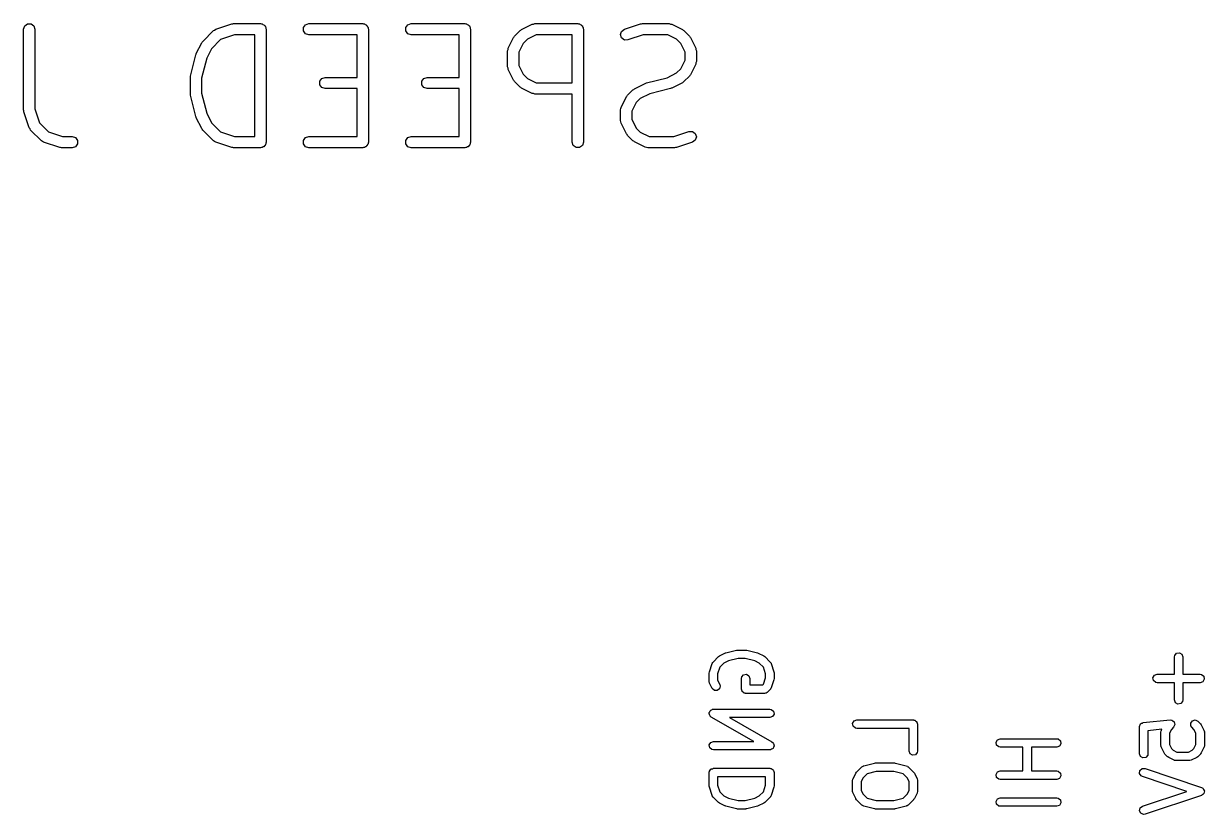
# Model space of a CAD drawing. Extents: x -3.2 to 0.34, y -1.61 to 1.
# Drawn here: x -2.4 to -1.577, y -1.609 to -1.058 of the extents above; entities that cross this region are included whole.
import ezdxf

# ---------------------------------------------------------------- set-up
doc = ezdxf.new("R2010")
doc.units = 0
doc.header["$MEASUREMENT"] = 0
doc.layers.add('BLACK', color=7, linetype='CONTINUOUS')

msp = doc.modelspace()

# ---------------------------------------------------------------- linework, layer by layer
at = {"layer": 'BLACK', "linetype": 'CONTINUOUS'}
for p, q in [((-2.40013, -1.06162), (-2.39938, -1.05931)), ((-2.40013, -1.11787), (-2.40013, -1.06162)), ((-2.39938, -1.05931), (-2.39741, -1.05788)), ((-2.39741, -1.05788), (-2.39497, -1.05788)), ((-2.39497, -1.05788), (-2.39301, -1.05931)), ((-2.39301, -1.05931), (-2.39225, -1.06162)), ((-2.39225, -1.06162), (-2.39225, -1.11723)), ((-2.26693, -1.06218), (-2.2662, -1.06164)), ((-2.2662, -1.06164), (-2.25495, -1.05789)), ((-2.25495, -1.05789), (-2.25432, -1.05788)), ((-2.25432, -1.05788), (-2.25371, -1.05769)), ((-2.25371, -1.05769), (-2.23496, -1.05769)), ((-2.23496, -1.05769), (-2.23437, -1.05788)), ((-2.23437, -1.05788), (-2.23374, -1.05788)), ((-2.23374, -1.05788), (-2.23324, -1.05825)), ((-2.23324, -1.05825), (-2.23265, -1.05844)), ((-2.23265, -1.05844), (-2.23228, -1.05894)), ((-2.23228, -1.05894), (-2.23178, -1.05931)), ((-2.23178, -1.05931), (-2.23158, -1.0599)), ((-2.23158, -1.0599), (-2.23122, -1.06041)), ((-2.23122, -1.06041), (-2.23122, -1.06103)), ((-2.23122, -1.06103), (-2.23102, -1.06162)), ((-2.23102, -1.06162), (-2.23102, -1.14036)), ((-2.20496, -1.06041), (-2.20353, -1.05844)), ((-2.20496, -1.06284), (-2.20496, -1.06041)), ((-2.20353, -1.05844), (-2.20121, -1.05769)), ((-2.20121, -1.05769), (-2.16372, -1.05769)), ((-2.16372, -1.05769), (-2.16313, -1.05788)), ((-2.16313, -1.05788), (-2.1625, -1.05788)), ((-2.1625, -1.05788), (-2.162, -1.05825)), ((-2.162, -1.05825), (-2.16141, -1.05844)), ((-2.16141, -1.05844), (-2.16104, -1.05894)), ((-2.16104, -1.05894), (-2.16053, -1.05931)), ((-2.16053, -1.05931), (-2.16034, -1.0599)), ((-2.16034, -1.0599), (-2.15998, -1.06041)), ((-2.15998, -1.06041), (-2.15998, -1.06103)), ((-2.15998, -1.06103), (-2.15978, -1.06162)), ((-2.15978, -1.06162), (-2.15978, -1.14036)), ((-2.13372, -1.06041), (-2.13229, -1.05844)), ((-2.13372, -1.06284), (-2.13372, -1.06041)), ((-2.13229, -1.05844), (-2.12997, -1.05769)), ((-2.12997, -1.05769), (-2.09248, -1.05769)), ((-2.09248, -1.05769), (-2.09189, -1.05788)), ((-2.09189, -1.05788), (-2.09126, -1.05788)), ((-2.09126, -1.05788), (-2.09076, -1.05825)), ((-2.09076, -1.05825), (-2.09016, -1.05844)), ((-2.09016, -1.05844), (-2.0898, -1.05894)), ((-2.0898, -1.05894), (-2.08929, -1.05931)), ((-2.08929, -1.05931), (-2.0891, -1.0599)), ((-2.0891, -1.0599), (-2.08873, -1.06041)), ((-2.08873, -1.06041), (-2.08873, -1.06103)), ((-2.08873, -1.06103), (-2.08854, -1.06162)), ((-2.08854, -1.06162), (-2.08854, -1.14036)), ((-2.05345, -1.0623), (-2.05299, -1.06185)), ((-2.05299, -1.06185), (-2.0455, -1.0581)), ((-2.0455, -1.0581), (-2.0446, -1.05797)), ((-2.0446, -1.05797), (-2.04373, -1.05769)), ((-2.04373, -1.05769), (-2.01374, -1.05769)), ((-2.01374, -1.05769), (-2.01315, -1.05788)), ((-2.01315, -1.05788), (-2.01252, -1.05788)), ((-2.01252, -1.05788), (-2.01202, -1.05825)), ((-2.01202, -1.05825), (-2.01142, -1.05844)), ((-2.01142, -1.05844), (-2.01106, -1.05894)), ((-2.01106, -1.05894), (-2.01055, -1.05931)), ((-2.01055, -1.05931), (-2.01036, -1.0599)), ((-2.01036, -1.0599), (-2.00999, -1.06041)), ((-2.00999, -1.06041), (-2.00999, -1.06103)), ((-2.00999, -1.06103), (-2.0098, -1.06162)), ((-2.0098, -1.06162), (-2.0098, -1.14036)), ((-1.9832, -1.06308), (-1.98124, -1.06164)), ((-1.98124, -1.06164), (-1.96999, -1.05789)), ((-1.96999, -1.05789), (-1.96935, -1.05788)), ((-1.96935, -1.05788), (-1.96874, -1.05769)), ((-1.96874, -1.05769), (-1.95, -1.05769)), ((-1.95, -1.05769), (-1.94913, -1.05797)), ((-1.94913, -1.05797), (-1.94824, -1.0581)), ((-1.94824, -1.0581), (-1.94074, -1.06185)), ((-1.94074, -1.06185), (-1.94028, -1.0623)), ((-2.27553, -1.07066), (-2.27524, -1.07009)), ((-2.27524, -1.07009), (-2.26774, -1.06259)), ((-2.26283, -1.06881), (-2.26922, -1.0752)), ((-2.26774, -1.06259), (-2.26693, -1.06218)), ((-2.25307, -1.06556), (-2.26283, -1.06881)), ((-2.2389, -1.06556), (-2.25307, -1.06556)), ((-2.2389, -1.13643), (-2.2389, -1.06556)), ((-2.20353, -1.06481), (-2.20496, -1.06284)), ((-2.20121, -1.06556), (-2.20353, -1.06481)), ((-2.16766, -1.06556), (-2.20121, -1.06556)), ((-2.16766, -1.09518), (-2.16766, -1.06556)), ((-2.13229, -1.06481), (-2.13372, -1.06284)), ((-2.12997, -1.06556), (-2.13229, -1.06481)), ((-2.09642, -1.06556), (-2.12997, -1.06556)), ((-2.09642, -1.09518), (-2.09642, -1.06556)), ((-2.06225, -1.07486), (-2.0585, -1.06736)), ((-2.0585, -1.06736), (-2.05806, -1.06691)), ((-2.05806, -1.06691), (-2.05777, -1.06634)), ((-2.05777, -1.06634), (-2.05402, -1.06259)), ((-2.05402, -1.06259), (-2.05345, -1.0623)), ((-2.0489, -1.06861), (-2.05175, -1.07145)), ((-2.04281, -1.06556), (-2.0489, -1.06861)), ((-2.01768, -1.06556), (-2.04281, -1.06556)), ((-2.01768, -1.09893), (-2.01768, -1.06556)), ((-1.98393, -1.0654), (-1.9832, -1.06308)), ((-1.98316, -1.06771), (-1.98393, -1.0654)), ((-1.98118, -1.06913), (-1.98316, -1.06771)), ((-1.97875, -1.06911), (-1.98118, -1.06913)), ((-1.96811, -1.06556), (-1.97875, -1.06911)), ((-1.95093, -1.06556), (-1.96811, -1.06556)), ((-1.94483, -1.06861), (-1.95093, -1.06556)), ((-1.94198, -1.07145), (-1.94483, -1.06861)), ((-1.94028, -1.0623), (-1.93971, -1.06259)), ((-1.93971, -1.06259), (-1.93596, -1.06634)), ((-1.93596, -1.06634), (-1.93567, -1.06691)), ((-1.93567, -1.06691), (-1.93523, -1.06736)), ((-1.93523, -1.06736), (-1.93148, -1.07486)), ((-2.27973, -1.07861), (-2.27598, -1.07111)), ((-2.27598, -1.07111), (-2.27553, -1.07066)), ((-2.26922, -1.0752), (-2.27249, -1.08175)), ((-2.06267, -1.07662), (-2.06239, -1.07576)), ((-2.06267, -1.08787), (-2.06267, -1.07662)), ((-2.06239, -1.07576), (-2.06225, -1.07486)), ((-2.05175, -1.07145), (-2.0548, -1.07755)), ((-2.0548, -1.07755), (-2.0548, -1.08694)), ((-1.93894, -1.07755), (-1.94198, -1.07145)), ((-1.93894, -1.08319), (-1.93894, -1.07755)), ((-1.93148, -1.07486), (-1.93134, -1.07576)), ((-1.93134, -1.07576), (-1.93106, -1.07662)), ((-1.93106, -1.07662), (-1.93106, -1.08412)), ((-2.28377, -1.09441), (-2.28002, -1.07942)), ((-2.28002, -1.07942), (-2.27979, -1.07904)), ((-2.27979, -1.07904), (-2.27973, -1.07861)), ((-2.27249, -1.08175), (-2.27602, -1.09585)), ((-1.94198, -1.08929), (-1.93894, -1.08319)), ((-1.93148, -1.08588), (-1.93523, -1.09338)), ((-1.93134, -1.08498), (-1.93148, -1.08588)), ((-1.93106, -1.08412), (-1.93134, -1.08498)), ((-2.28389, -1.09537), (-2.28374, -1.0949)), ((-2.28374, -1.0949), (-2.28377, -1.09441)), ((-2.06239, -1.08873), (-2.06267, -1.08787)), ((-2.06225, -1.08963), (-2.06239, -1.08873)), ((-2.0585, -1.09713), (-2.06225, -1.08963)), ((-2.0548, -1.08694), (-2.05175, -1.09304)), ((-2.05175, -1.09304), (-2.0489, -1.09588)), ((-1.95137, -1.0954), (-1.94483, -1.09213)), ((-1.94483, -1.09213), (-1.94198, -1.08929)), ((-1.93596, -1.0944), (-1.93971, -1.09815)), ((-1.93567, -1.09384), (-1.93596, -1.0944)), ((-1.93523, -1.09338), (-1.93567, -1.09384)), ((-2.28389, -1.10662), (-2.28389, -1.09537)), ((-2.27602, -1.09585), (-2.27602, -1.10613)), ((-2.19371, -1.0979), (-2.19228, -1.09593)), ((-2.19371, -1.10034), (-2.19371, -1.0979)), ((-2.19228, -1.1023), (-2.19371, -1.10034)), ((-2.19228, -1.09593), (-2.18997, -1.09518)), ((-2.18997, -1.10306), (-2.19228, -1.1023)), ((-2.18997, -1.09518), (-2.16766, -1.09518)), ((-2.16766, -1.10306), (-2.18997, -1.10306)), ((-2.16766, -1.13643), (-2.16766, -1.10306)), ((-2.12247, -1.0979), (-2.12104, -1.09593)), ((-2.12247, -1.10034), (-2.12247, -1.0979)), ((-2.12104, -1.1023), (-2.12247, -1.10034)), ((-2.12104, -1.09593), (-2.11873, -1.09518)), ((-2.11873, -1.10306), (-2.12104, -1.1023)), ((-2.11873, -1.09518), (-2.09642, -1.09518)), ((-2.09642, -1.10306), (-2.11873, -1.10306)), ((-2.09642, -1.13643), (-2.09642, -1.10306)), ((-2.05806, -1.09758), (-2.0585, -1.09713)), ((-2.05777, -1.09815), (-2.05806, -1.09758)), ((-2.05402, -1.1019), (-2.05777, -1.09815)), ((-2.05345, -1.10219), (-2.05402, -1.1019)), ((-2.05299, -1.10264), (-2.05345, -1.10219)), ((-2.0455, -1.10639), (-2.05299, -1.10264)), ((-2.0489, -1.09588), (-2.04281, -1.09893)), ((-2.04281, -1.09893), (-2.01768, -1.09893)), ((-1.97471, -1.10354), (-1.97425, -1.1031)), ((-1.97425, -1.1031), (-1.96676, -1.09935)), ((-1.96676, -1.09935), (-1.96632, -1.09928)), ((-1.96632, -1.09928), (-1.96595, -1.09905)), ((-1.96595, -1.09905), (-1.95137, -1.0954)), ((-1.94904, -1.10294), (-1.96362, -1.10658)), ((-1.94867, -1.10271), (-1.94904, -1.10294)), ((-1.94824, -1.10264), (-1.94867, -1.10271)), ((-1.94074, -1.09889), (-1.94824, -1.10264)), ((-1.94028, -1.09844), (-1.94074, -1.09889)), ((-1.93971, -1.09815), (-1.94028, -1.09844)), ((-2.28374, -1.10708), (-2.28389, -1.10662)), ((-2.28377, -1.10757), (-2.28374, -1.10708)), ((-2.28002, -1.12257), (-2.28377, -1.10757)), ((-2.27602, -1.10613), (-2.27249, -1.12024)), ((-2.0446, -1.10652), (-2.0455, -1.10639)), ((-2.04373, -1.10681), (-2.0446, -1.10652)), ((-2.01768, -1.10681), (-2.04373, -1.10681)), ((-2.01768, -1.14036), (-2.01768, -1.10681)), ((-1.98351, -1.11611), (-1.97976, -1.10861)), ((-1.97976, -1.10861), (-1.97932, -1.10815)), ((-1.97932, -1.10815), (-1.97903, -1.10758)), ((-1.97903, -1.10758), (-1.97528, -1.10383)), ((-1.97528, -1.10383), (-1.97471, -1.10354)), ((-1.97016, -1.10985), (-1.97301, -1.1127)), ((-1.96362, -1.10658), (-1.97016, -1.10985)), ((-2.39993, -1.11847), (-2.40013, -1.11787)), ((-2.39993, -1.11911), (-2.39993, -1.11847)), ((-2.39618, -1.13036), (-2.39993, -1.11911)), ((-2.39225, -1.11723), (-2.389, -1.12699)), ((-1.98393, -1.11787), (-1.98365, -1.117)), ((-1.98393, -1.12537), (-1.98393, -1.11787)), ((-1.98365, -1.117), (-1.98351, -1.11611)), ((-1.97301, -1.1127), (-1.97606, -1.1188)), ((-1.97606, -1.1188), (-1.97606, -1.12444)), ((-2.389, -1.12699), (-2.38282, -1.13317)), ((-2.27979, -1.12294), (-2.28002, -1.12257)), ((-2.27973, -1.12338), (-2.27979, -1.12294)), ((-2.27598, -1.13088), (-2.27973, -1.12338)), ((-2.27249, -1.12024), (-2.26922, -1.12678)), ((-2.26922, -1.12678), (-2.26283, -1.13317)), ((-1.98365, -1.12623), (-1.98393, -1.12537)), ((-1.98351, -1.12713), (-1.98365, -1.12623)), ((-1.97976, -1.13463), (-1.98351, -1.12713)), ((-1.97606, -1.12444), (-1.97301, -1.13053)), ((-2.39564, -1.13109), (-2.39618, -1.13036)), ((-2.39522, -1.1319), (-2.39564, -1.13109)), ((-2.38773, -1.1394), (-2.39522, -1.1319)), ((-2.38282, -1.13317), (-2.37305, -1.13643)), ((-2.27553, -1.13133), (-2.27598, -1.13088)), ((-2.27524, -1.1319), (-2.27553, -1.13133)), ((-2.26774, -1.1394), (-2.27524, -1.1319)), ((-2.26283, -1.13317), (-2.25307, -1.13643)), ((-1.97932, -1.13508), (-1.97976, -1.13463)), ((-1.97903, -1.13565), (-1.97932, -1.13508)), ((-1.97528, -1.1394), (-1.97903, -1.13565)), ((-1.97301, -1.13053), (-1.97016, -1.13338)), ((-1.97016, -1.13338), (-1.96406, -1.13643)), ((-1.94689, -1.13643), (-1.93624, -1.13288)), ((-1.93624, -1.13288), (-1.93381, -1.13286)), ((-1.93381, -1.13286), (-1.93183, -1.13428)), ((-1.93183, -1.13428), (-1.93106, -1.13658)), ((-2.38692, -1.13981), (-2.38773, -1.1394)), ((-2.38619, -1.14035), (-2.38692, -1.13981)), ((-2.37494, -1.1441), (-2.38619, -1.14035)), ((-2.3743, -1.1441), (-2.37494, -1.1441)), ((-2.37369, -1.1443), (-2.3743, -1.1441)), ((-2.36619, -1.1443), (-2.37369, -1.1443)), ((-2.37305, -1.13643), (-2.36619, -1.13643)), ((-2.36619, -1.13643), (-2.36388, -1.13718)), ((-2.36388, -1.14355), (-2.36619, -1.1443)), ((-2.36388, -1.13718), (-2.36245, -1.13915)), ((-2.36245, -1.14158), (-2.36388, -1.14355)), ((-2.36245, -1.13915), (-2.36245, -1.14158)), ((-2.26693, -1.13981), (-2.26774, -1.1394)), ((-2.2662, -1.14035), (-2.26693, -1.13981)), ((-2.25495, -1.1441), (-2.2662, -1.14035)), ((-2.25432, -1.1441), (-2.25495, -1.1441)), ((-2.25371, -1.1443), (-2.25432, -1.1441)), ((-2.23496, -1.1443), (-2.25371, -1.1443)), ((-2.25307, -1.13643), (-2.2389, -1.13643)), ((-2.23437, -1.14411), (-2.23496, -1.1443)), ((-2.23374, -1.14411), (-2.23437, -1.14411)), ((-2.23324, -1.14374), (-2.23374, -1.14411)), ((-2.23265, -1.14355), (-2.23324, -1.14374)), ((-2.23228, -1.14304), (-2.23265, -1.14355)), ((-2.23178, -1.14268), (-2.23228, -1.14304)), ((-2.23158, -1.14208), (-2.23178, -1.14268)), ((-2.23122, -1.14158), (-2.23158, -1.14208)), ((-2.23102, -1.14036), (-2.23122, -1.14096)), ((-2.23122, -1.14096), (-2.23122, -1.14158)), ((-2.20496, -1.13915), (-2.20353, -1.13718)), ((-2.20496, -1.14158), (-2.20496, -1.13915)), ((-2.20353, -1.14355), (-2.20496, -1.14158)), ((-2.20353, -1.13718), (-2.20121, -1.13643)), ((-2.20121, -1.1443), (-2.20353, -1.14355)), ((-2.20121, -1.13643), (-2.16766, -1.13643)), ((-2.16372, -1.1443), (-2.20121, -1.1443)), ((-2.16313, -1.14411), (-2.16372, -1.1443)), ((-2.1625, -1.14411), (-2.16313, -1.14411)), ((-2.162, -1.14374), (-2.1625, -1.14411)), ((-2.16141, -1.14355), (-2.162, -1.14374)), ((-2.16104, -1.14304), (-2.16141, -1.14355)), ((-2.16053, -1.14268), (-2.16104, -1.14304)), ((-2.16034, -1.14208), (-2.16053, -1.14268)), ((-2.15998, -1.14158), (-2.16034, -1.14208)), ((-2.15978, -1.14036), (-2.15998, -1.14096)), ((-2.15998, -1.14096), (-2.15998, -1.14158)), ((-2.13372, -1.13915), (-2.13229, -1.13718)), ((-2.13372, -1.14158), (-2.13372, -1.13915)), ((-2.13229, -1.14355), (-2.13372, -1.14158)), ((-2.13229, -1.13718), (-2.12997, -1.13643)), ((-2.12997, -1.1443), (-2.13229, -1.14355)), ((-2.12997, -1.13643), (-2.09642, -1.13643)), ((-2.09248, -1.1443), (-2.12997, -1.1443)), ((-2.09189, -1.14411), (-2.09248, -1.1443)), ((-2.09126, -1.14411), (-2.09189, -1.14411)), ((-2.09076, -1.14374), (-2.09126, -1.14411)), ((-2.09016, -1.14355), (-2.09076, -1.14374)), ((-2.0898, -1.14304), (-2.09016, -1.14355)), ((-2.08929, -1.14268), (-2.0898, -1.14304)), ((-2.0891, -1.14208), (-2.08929, -1.14268)), ((-2.08873, -1.14158), (-2.0891, -1.14208)), ((-2.08854, -1.14036), (-2.08873, -1.14096)), ((-2.08873, -1.14096), (-2.08873, -1.14158)), ((-2.01692, -1.14268), (-2.01768, -1.14036)), ((-2.01495, -1.14411), (-2.01692, -1.14268)), ((-2.01252, -1.14411), (-2.01495, -1.14411)), ((-2.01055, -1.14268), (-2.01252, -1.14411)), ((-2.0098, -1.14036), (-2.01055, -1.14268)), ((-1.97471, -1.13969), (-1.97528, -1.1394)), ((-1.97425, -1.14014), (-1.97471, -1.13969)), ((-1.96676, -1.14389), (-1.97425, -1.14014)), ((-1.96586, -1.14402), (-1.96676, -1.14389)), ((-1.96499, -1.1443), (-1.96586, -1.14402)), ((-1.94625, -1.1443), (-1.96499, -1.1443)), ((-1.96406, -1.13643), (-1.94689, -1.13643)), ((-1.94564, -1.1441), (-1.94625, -1.1443)), ((-1.945, -1.1441), (-1.94564, -1.1441)), ((-1.93375, -1.14035), (-1.945, -1.1441)), ((-1.9318, -1.1389), (-1.93375, -1.14035)), ((-1.93106, -1.13658), (-1.9318, -1.1389)), ((-1.91488, -1.49862), (-1.91113, -1.49674)), ((-1.91113, -1.49674), (-1.91065, -1.49659)), ((-1.91065, -1.49659), (-1.91053, -1.49652)), ((-1.91053, -1.49652), (-1.90303, -1.49464)), ((-1.90303, -1.49464), (-1.90244, -1.4946)), ((-1.90244, -1.4946), (-1.90232, -1.49455)), ((-1.90232, -1.49455), (-1.89669, -1.49455)), ((-1.89669, -1.49455), (-1.89611, -1.49466)), ((-1.89611, -1.49466), (-1.89597, -1.49464)), ((-1.89597, -1.49464), (-1.88848, -1.49652)), ((-1.88848, -1.49652), (-1.88801, -1.49672)), ((-1.88801, -1.49672), (-1.88787, -1.49674)), ((-1.88787, -1.49674), (-1.88412, -1.49862)), ((-1.59759, -1.49837), (-1.59629, -1.49682)), ((-1.59629, -1.49682), (-1.5943, -1.49647)), ((-1.5943, -1.49647), (-1.59255, -1.49748)), ((-1.59255, -1.49748), (-1.59186, -1.49938)), ((-1.92199, -1.5097), (-1.92011, -1.50407)), ((-1.92011, -1.50407), (-1.91963, -1.50317)), ((-1.91963, -1.50317), (-1.91948, -1.50308)), ((-1.91948, -1.50308), (-1.9194, -1.50292)), ((-1.9194, -1.50292), (-1.91565, -1.49917)), ((-1.91565, -1.49917), (-1.91493, -1.49866)), ((-1.91493, -1.49866), (-1.91488, -1.49862)), ((-1.91181, -1.50368), (-1.91473, -1.5066)), ((-1.90878, -1.50217), (-1.91181, -1.50368)), ((-1.90195, -1.50046), (-1.90878, -1.50217)), ((-1.89705, -1.50046), (-1.90195, -1.50046)), ((-1.89022, -1.50217), (-1.89705, -1.50046)), ((-1.88719, -1.50368), (-1.89022, -1.50217)), ((-1.88427, -1.5066), (-1.88719, -1.50368)), ((-1.88412, -1.49862), (-1.88341, -1.49914)), ((-1.88341, -1.49914), (-1.88335, -1.49917)), ((-1.88335, -1.49917), (-1.8796, -1.50292)), ((-1.8796, -1.50292), (-1.87902, -1.50376)), ((-1.87902, -1.50376), (-1.879, -1.50393)), ((-1.879, -1.50393), (-1.87889, -1.50407)), ((-1.87889, -1.50407), (-1.87702, -1.5097)), ((-1.59777, -1.49938), (-1.59759, -1.49837)), ((-1.59777, -1.51143), (-1.59777, -1.49938)), ((-1.59186, -1.49938), (-1.59186, -1.51143)), ((-1.92214, -1.51063), (-1.92199, -1.50976)), ((-1.92214, -1.51625), (-1.92214, -1.51063)), ((-1.92199, -1.50976), (-1.92199, -1.5097)), ((-1.91473, -1.5066), (-1.91624, -1.51111)), ((-1.91624, -1.51111), (-1.91624, -1.51556)), ((-1.89964, -1.51438), (-1.89947, -1.51337)), ((-1.89964, -1.52188), (-1.89964, -1.51438)), ((-1.89947, -1.51337), (-1.89817, -1.51182)), ((-1.89817, -1.51182), (-1.89618, -1.51147)), ((-1.89618, -1.51147), (-1.89443, -1.51248)), ((-1.89443, -1.51248), (-1.89374, -1.51438)), ((-1.89374, -1.51438), (-1.89374, -1.51893)), ((-1.88277, -1.51111), (-1.88427, -1.5066)), ((-1.88427, -1.51841), (-1.88277, -1.5139)), ((-1.88277, -1.5139), (-1.88277, -1.51111)), ((-1.87702, -1.5097), (-1.87689, -1.51057)), ((-1.87687, -1.51438), (-1.87702, -1.51525)), ((-1.87689, -1.51057), (-1.87687, -1.51063)), ((-1.87687, -1.51063), (-1.87687, -1.51438)), ((-1.61272, -1.51387), (-1.61171, -1.51212)), ((-1.61237, -1.51586), (-1.61272, -1.51387)), ((-1.61171, -1.51212), (-1.60981, -1.51143)), ((-1.60981, -1.51143), (-1.59777, -1.51143)), ((-1.59186, -1.51143), (-1.57982, -1.51143)), ((-1.57982, -1.51143), (-1.57881, -1.5116)), ((-1.57881, -1.5116), (-1.57726, -1.5129)), ((-1.57726, -1.5129), (-1.57691, -1.51489)), ((-1.92208, -1.51642), (-1.92214, -1.51625)), ((-1.92212, -1.51659), (-1.92208, -1.51642)), ((-1.92183, -1.51757), (-1.92212, -1.51659)), ((-1.91995, -1.52132), (-1.92183, -1.51757)), ((-1.91849, -1.52271), (-1.91995, -1.52132)), ((-1.91647, -1.52283), (-1.91849, -1.52271)), ((-1.91485, -1.52163), (-1.91647, -1.52283)), ((-1.91624, -1.51556), (-1.91467, -1.51868)), ((-1.91438, -1.51967), (-1.91485, -1.52163)), ((-1.91467, -1.51868), (-1.91438, -1.51967)), ((-1.89938, -1.5226), (-1.89964, -1.52188)), ((-1.89925, -1.52335), (-1.89938, -1.5226)), ((-1.89374, -1.51893), (-1.88479, -1.51893)), ((-1.88479, -1.51893), (-1.88427, -1.51841)), ((-1.8796, -1.52209), (-1.88148, -1.52397)), ((-1.87953, -1.52193), (-1.8796, -1.52209)), ((-1.87938, -1.52184), (-1.87953, -1.52193)), ((-1.87889, -1.52094), (-1.87938, -1.52184)), ((-1.87702, -1.51531), (-1.87889, -1.52094)), ((-1.87702, -1.51525), (-1.87702, -1.51531)), ((-1.61082, -1.51715), (-1.61237, -1.51586)), ((-1.60981, -1.51733), (-1.61082, -1.51715)), ((-1.59777, -1.51733), (-1.60981, -1.51733)), ((-1.59777, -1.52938), (-1.59777, -1.51733)), ((-1.57982, -1.51733), (-1.59186, -1.51733)), ((-1.59186, -1.51733), (-1.59186, -1.52938)), ((-1.57792, -1.51664), (-1.57982, -1.51733)), ((-1.57691, -1.51489), (-1.57792, -1.51664)), ((-1.89904, -1.52353), (-1.89925, -1.52335)), ((-1.89895, -1.52378), (-1.89904, -1.52353)), ((-1.89829, -1.52416), (-1.89895, -1.52378)), ((-1.8977, -1.52465), (-1.89829, -1.52416)), ((-1.89732, -1.52472), (-1.8977, -1.52465)), ((-1.8972, -1.52479), (-1.89732, -1.52472)), ((-1.89707, -1.52476), (-1.8972, -1.52479)), ((-1.89669, -1.52483), (-1.89707, -1.52476)), ((-1.88357, -1.52483), (-1.89669, -1.52483)), ((-1.88296, -1.52461), (-1.88357, -1.52483)), ((-1.88232, -1.52455), (-1.88296, -1.52461)), ((-1.88179, -1.52418), (-1.88232, -1.52455)), ((-1.88167, -1.52414), (-1.88179, -1.52418)), ((-1.88163, -1.52407), (-1.88167, -1.52414)), ((-1.88148, -1.52397), (-1.88163, -1.52407)), ((-1.59708, -1.53128), (-1.59777, -1.52938)), ((-1.59204, -1.53039), (-1.59334, -1.53193)), ((-1.59186, -1.52938), (-1.59204, -1.53039)), ((-1.92214, -1.53876), (-1.92205, -1.53851)), ((-1.92188, -1.53948), (-1.92214, -1.53876)), ((-1.9221, -1.53824), (-1.92172, -1.53758)), ((-1.92205, -1.53851), (-1.9221, -1.53824)), ((-1.92175, -1.54023), (-1.92188, -1.53948)), ((-1.92172, -1.53758), (-1.92146, -1.53686)), ((-1.92146, -1.53686), (-1.92122, -1.53673)), ((-1.92122, -1.53673), (-1.92109, -1.53649)), ((-1.92109, -1.53649), (-1.92037, -1.53623)), ((-1.92037, -1.53623), (-1.91971, -1.53585)), ((-1.91971, -1.53585), (-1.91944, -1.53589)), ((-1.91944, -1.53589), (-1.91919, -1.5358)), ((-1.91919, -1.5358), (-1.87982, -1.5358)), ((-1.87982, -1.5358), (-1.87881, -1.53598)), ((-1.87881, -1.53598), (-1.87726, -1.53727)), ((-1.87691, -1.53926), (-1.87792, -1.54101)), ((-1.87726, -1.53727), (-1.87691, -1.53926)), ((-1.59533, -1.53229), (-1.59708, -1.53128)), ((-1.59334, -1.53193), (-1.59533, -1.53229)), ((-1.92154, -1.5404), (-1.92175, -1.54023)), ((-1.92144, -1.54066), (-1.92154, -1.5404)), ((-1.92065, -1.54132), (-1.92144, -1.54066)), ((-1.89094, -1.5583), (-1.92065, -1.54132)), ((-1.87982, -1.5417), (-1.90807, -1.5417)), ((-1.90807, -1.5417), (-1.87835, -1.55868)), ((-1.87792, -1.54101), (-1.87982, -1.5417)), ((-1.8221, -1.54574), (-1.82109, -1.54399)), ((-1.82175, -1.54773), (-1.8221, -1.54574)), ((-1.82109, -1.54399), (-1.81919, -1.5433)), ((-1.81919, -1.5433), (-1.77982, -1.5433)), ((-1.77982, -1.5433), (-1.77943, -1.54337)), ((-1.77943, -1.54337), (-1.77931, -1.54334)), ((-1.77931, -1.54334), (-1.77919, -1.54341)), ((-1.77919, -1.54341), (-1.77881, -1.54348)), ((-1.77881, -1.54348), (-1.77822, -1.54397)), ((-1.77822, -1.54397), (-1.77756, -1.54435)), ((-1.77756, -1.54435), (-1.77747, -1.5446)), ((-1.77747, -1.5446), (-1.77726, -1.54477)), ((-1.77726, -1.54477), (-1.77713, -1.54553)), ((-1.77713, -1.54553), (-1.77687, -1.54625)), ((-1.77687, -1.54625), (-1.77687, -1.565)), ((-1.62208, -1.54779), (-1.62196, -1.54712)), ((-1.62196, -1.54712), (-1.62156, -1.54663)), ((-1.62156, -1.54663), (-1.6213, -1.54606)), ((-1.6213, -1.54606), (-1.62093, -1.54588)), ((-1.62093, -1.54588), (-1.62066, -1.54557)), ((-1.62066, -1.54557), (-1.62005, -1.54546)), ((-1.62005, -1.54546), (-1.61948, -1.54519)), ((-1.61948, -1.54519), (-1.60073, -1.54331)), ((-1.60073, -1.54331), (-1.59971, -1.54339)), ((-1.59971, -1.54339), (-1.5997, -1.5434)), ((-1.5997, -1.5434), (-1.59968, -1.5434)), ((-1.59968, -1.5434), (-1.59886, -1.54397)), ((-1.59886, -1.54397), (-1.59804, -1.54453)), ((-1.59792, -1.54741), (-1.59833, -1.54831)), ((-1.59804, -1.54453), (-1.59804, -1.54455)), ((-1.59804, -1.54455), (-1.59802, -1.54456)), ((-1.59802, -1.54456), (-1.59776, -1.54552)), ((-1.5975, -1.54651), (-1.59792, -1.54741)), ((-1.59776, -1.54552), (-1.5975, -1.54647)), ((-1.5975, -1.54647), (-1.5975, -1.54649)), ((-1.5975, -1.54649), (-1.5975, -1.54651)), ((-1.58642, -1.54549), (-1.58526, -1.54383)), ((-1.58624, -1.5475), (-1.58642, -1.54549)), ((-1.58566, -1.54834), (-1.58624, -1.5475)), ((-1.58526, -1.54383), (-1.58331, -1.54331)), ((-1.58331, -1.54331), (-1.58148, -1.54416)), ((-1.58148, -1.54416), (-1.5796, -1.54604)), ((-1.5796, -1.54604), (-1.5791, -1.54676)), ((-1.5791, -1.54676), (-1.57905, -1.5468)), ((-1.57905, -1.5468), (-1.57718, -1.55055)), ((-1.8202, -1.54903), (-1.82175, -1.54773)), ((-1.81919, -1.5492), (-1.8202, -1.54903)), ((-1.78277, -1.5492), (-1.81919, -1.5492)), ((-1.78277, -1.565), (-1.78277, -1.5492)), ((-1.62214, -1.54813), (-1.62211, -1.54797)), ((-1.62214, -1.56687), (-1.62214, -1.54813)), ((-1.62213, -1.5479), (-1.62208, -1.54779)), ((-1.62211, -1.54797), (-1.62213, -1.5479)), ((-1.60646, -1.54982), (-1.61624, -1.5508)), ((-1.61624, -1.5508), (-1.61624, -1.56687)), ((-1.60714, -1.55187), (-1.60696, -1.55086)), ((-1.60714, -1.56125), (-1.60714, -1.55187)), ((-1.60696, -1.55086), (-1.60685, -1.55073)), ((-1.60685, -1.55073), (-1.60683, -1.55055)), ((-1.60683, -1.55055), (-1.60646, -1.54982)), ((-1.59989, -1.54987), (-1.60124, -1.55257)), ((-1.60124, -1.55257), (-1.60124, -1.56055)), ((-1.59835, -1.54834), (-1.59989, -1.54987)), ((-1.59834, -1.54832), (-1.59835, -1.54834)), ((-1.59833, -1.54831), (-1.59834, -1.54832)), ((-1.58412, -1.54987), (-1.58566, -1.54834)), ((-1.58277, -1.55257), (-1.58412, -1.54987)), ((-1.58277, -1.56055), (-1.58277, -1.55257)), ((-1.57718, -1.55055), (-1.57688, -1.55154)), ((-1.57688, -1.55154), (-1.57693, -1.55171)), ((-1.57693, -1.55171), (-1.57687, -1.55187)), ((-1.57687, -1.55187), (-1.57687, -1.56125)), ((-1.9221, -1.56074), (-1.92109, -1.55899)), ((-1.92175, -1.56272), (-1.9221, -1.56074)), ((-1.9202, -1.56402), (-1.92175, -1.56272)), ((-1.92109, -1.55899), (-1.91919, -1.5583)), ((-1.91919, -1.5642), (-1.9202, -1.56402)), ((-1.91919, -1.5583), (-1.89094, -1.5583)), ((-1.87956, -1.56411), (-1.87982, -1.5642)), ((-1.87929, -1.56415), (-1.87956, -1.56411)), ((-1.87864, -1.56377), (-1.87929, -1.56415)), ((-1.87792, -1.56351), (-1.87864, -1.56377)), ((-1.87835, -1.55868), (-1.87756, -1.55934)), ((-1.87778, -1.56327), (-1.87792, -1.56351)), ((-1.87755, -1.56314), (-1.87778, -1.56327)), ((-1.87756, -1.55934), (-1.87747, -1.5596)), ((-1.87729, -1.56242), (-1.87755, -1.56314)), ((-1.87747, -1.5596), (-1.87726, -1.55977)), ((-1.87691, -1.56176), (-1.87729, -1.56242)), ((-1.87726, -1.55977), (-1.87713, -1.56052)), ((-1.87713, -1.56052), (-1.87687, -1.56124)), ((-1.87687, -1.56124), (-1.87696, -1.56149)), ((-1.87696, -1.56149), (-1.87691, -1.56176)), ((-1.7221, -1.55886), (-1.72109, -1.55711)), ((-1.72175, -1.56085), (-1.7221, -1.55886)), ((-1.7202, -1.56215), (-1.72175, -1.56085)), ((-1.72109, -1.55711), (-1.71919, -1.55642)), ((-1.71919, -1.56233), (-1.7202, -1.56215)), ((-1.71919, -1.55642), (-1.67982, -1.55642)), ((-1.70339, -1.56233), (-1.71919, -1.56233)), ((-1.70339, -1.57892), (-1.70339, -1.56233)), ((-1.67982, -1.56233), (-1.69749, -1.56233)), ((-1.69749, -1.56233), (-1.69749, -1.57892)), ((-1.67982, -1.55642), (-1.67881, -1.5566)), ((-1.67792, -1.56164), (-1.67982, -1.56233)), ((-1.67881, -1.5566), (-1.67726, -1.5579)), ((-1.67691, -1.55989), (-1.67792, -1.56164)), ((-1.67726, -1.5579), (-1.67691, -1.55989)), ((-1.60708, -1.56141), (-1.60714, -1.56125)), ((-1.60712, -1.56159), (-1.60708, -1.56141)), ((-1.60683, -1.56257), (-1.60712, -1.56159)), ((-1.60496, -1.56632), (-1.60683, -1.56257)), ((-1.60124, -1.56055), (-1.59989, -1.56325)), ((-1.59989, -1.56325), (-1.59869, -1.56445)), ((-1.58532, -1.56445), (-1.58412, -1.56325)), ((-1.58412, -1.56325), (-1.58277, -1.56055)), ((-1.57718, -1.56257), (-1.57905, -1.56632)), ((-1.57716, -1.56239), (-1.57718, -1.56257)), ((-1.57704, -1.56226), (-1.57716, -1.56239)), ((-1.57687, -1.56125), (-1.57704, -1.56226)), ((-1.87982, -1.5642), (-1.91919, -1.5642)), ((-1.78208, -1.5669), (-1.78277, -1.565)), ((-1.78033, -1.56791), (-1.78208, -1.5669)), ((-1.77834, -1.56756), (-1.78033, -1.56791)), ((-1.77704, -1.56601), (-1.77834, -1.56756)), ((-1.77687, -1.565), (-1.77704, -1.56601)), ((-1.62145, -1.56877), (-1.62214, -1.56687)), ((-1.6197, -1.56978), (-1.62145, -1.56877)), ((-1.61771, -1.56943), (-1.6197, -1.56978)), ((-1.61641, -1.56788), (-1.61771, -1.56943)), ((-1.61624, -1.56687), (-1.61641, -1.56788)), ((-1.60491, -1.56636), (-1.60496, -1.56632)), ((-1.6044, -1.56709), (-1.60491, -1.56636)), ((-1.60253, -1.56896), (-1.6044, -1.56709)), ((-1.60247, -1.56899), (-1.60253, -1.56896)), ((-1.60176, -1.56951), (-1.60247, -1.56899)), ((-1.59801, -1.57139), (-1.60176, -1.56951)), ((-1.59869, -1.56445), (-1.59599, -1.56579)), ((-1.59784, -1.57141), (-1.59801, -1.57139)), ((-1.5977, -1.57152), (-1.59784, -1.57141)), ((-1.59669, -1.5717), (-1.5977, -1.57152)), ((-1.58732, -1.5717), (-1.59669, -1.5717)), ((-1.59599, -1.56579), (-1.58801, -1.56579)), ((-1.58801, -1.56579), (-1.58532, -1.56445)), ((-1.58715, -1.57164), (-1.58732, -1.5717)), ((-1.58698, -1.57168), (-1.58715, -1.57164)), ((-1.586, -1.57139), (-1.58698, -1.57168)), ((-1.58225, -1.56951), (-1.586, -1.57139)), ((-1.5822, -1.56947), (-1.58225, -1.56951)), ((-1.58148, -1.56896), (-1.5822, -1.56947)), ((-1.5796, -1.56709), (-1.58148, -1.56896)), ((-1.57958, -1.56703), (-1.5796, -1.56709)), ((-1.57905, -1.56632), (-1.57958, -1.56703)), ((-1.92214, -1.58), (-1.92207, -1.57961)), ((-1.92214, -1.58937), (-1.92214, -1.58)), ((-1.9221, -1.57948), (-1.92203, -1.57937)), ((-1.92207, -1.57961), (-1.9221, -1.57948)), ((-1.92203, -1.57937), (-1.92196, -1.57899)), ((-1.92196, -1.57899), (-1.92147, -1.5784)), ((-1.92147, -1.5784), (-1.92109, -1.57773)), ((-1.92109, -1.57773), (-1.92084, -1.57764)), ((-1.92084, -1.57764), (-1.92066, -1.57744)), ((-1.92066, -1.57744), (-1.91991, -1.57731)), ((-1.91991, -1.57731), (-1.91919, -1.57704)), ((-1.91919, -1.57704), (-1.87982, -1.57704)), ((-1.87982, -1.57704), (-1.87943, -1.57711)), ((-1.87943, -1.57711), (-1.87931, -1.57709)), ((-1.87931, -1.57709), (-1.87919, -1.57715)), ((-1.87919, -1.57715), (-1.87881, -1.57722)), ((-1.87881, -1.57722), (-1.87822, -1.57771)), ((-1.87822, -1.57771), (-1.87756, -1.5781)), ((-1.87756, -1.5781), (-1.87747, -1.57835)), ((-1.87747, -1.57835), (-1.87726, -1.57852)), ((-1.87726, -1.57852), (-1.87713, -1.57928)), ((-1.87713, -1.57928), (-1.87687, -1.58)), ((-1.87687, -1.58), (-1.87687, -1.58937)), ((-1.82183, -1.5843), (-1.81995, -1.58055)), ((-1.81995, -1.58055), (-1.81943, -1.57984)), ((-1.81943, -1.57984), (-1.8194, -1.57978)), ((-1.8194, -1.57978), (-1.81565, -1.57603)), ((-1.81565, -1.57603), (-1.81481, -1.57545)), ((-1.81481, -1.57545), (-1.81452, -1.57542)), ((-1.81452, -1.57542), (-1.81428, -1.57526)), ((-1.81428, -1.57526), (-1.80678, -1.57338)), ((-1.8057, -1.5792), (-1.81205, -1.58079)), ((-1.80678, -1.57338), (-1.80619, -1.57334)), ((-1.80619, -1.57334), (-1.80606, -1.57329)), ((-1.80606, -1.57329), (-1.79294, -1.57329)), ((-1.79331, -1.5792), (-1.8057, -1.5792)), ((-1.78695, -1.58079), (-1.79331, -1.5792)), ((-1.79294, -1.57329), (-1.79236, -1.5734)), ((-1.79236, -1.5734), (-1.79223, -1.57338)), ((-1.79223, -1.57338), (-1.78473, -1.57526)), ((-1.78473, -1.57526), (-1.78379, -1.57567)), ((-1.78379, -1.57567), (-1.78362, -1.57591)), ((-1.78362, -1.57591), (-1.78335, -1.57603)), ((-1.78335, -1.57603), (-1.7796, -1.57978)), ((-1.7796, -1.57978), (-1.7791, -1.58051)), ((-1.7791, -1.58051), (-1.77905, -1.58055)), ((-1.77905, -1.58055), (-1.77718, -1.5843)), ((-1.7221, -1.58136), (-1.72109, -1.57961)), ((-1.72109, -1.57961), (-1.71919, -1.57892)), ((-1.71919, -1.57892), (-1.70339, -1.57892)), ((-1.69749, -1.57892), (-1.67982, -1.57892)), ((-1.67982, -1.57892), (-1.67881, -1.5791)), ((-1.67881, -1.5791), (-1.67726, -1.58039)), ((-1.67726, -1.58039), (-1.67691, -1.58238)), ((-1.62208, -1.58059), (-1.62178, -1.57859)), ((-1.62102, -1.58231), (-1.62208, -1.58059)), ((-1.62178, -1.57859), (-1.62027, -1.57725)), ((-1.62027, -1.57725), (-1.61825, -1.57719)), ((-1.61825, -1.57719), (-1.57888, -1.59032)), ((-1.88277, -1.58295), (-1.91624, -1.58295)), ((-1.91624, -1.58295), (-1.91624, -1.58889)), ((-1.91624, -1.58889), (-1.91473, -1.5934)), ((-1.88427, -1.5934), (-1.88277, -1.58889)), ((-1.88277, -1.58889), (-1.88277, -1.58295)), ((-1.82214, -1.58562), (-1.82196, -1.58461)), ((-1.82214, -1.59312), (-1.82214, -1.58562)), ((-1.82196, -1.58461), (-1.82185, -1.58448)), ((-1.82185, -1.58448), (-1.82183, -1.5843)), ((-1.81489, -1.58362), (-1.81624, -1.58632)), ((-1.81624, -1.58632), (-1.81624, -1.59242)), ((-1.81205, -1.58079), (-1.81489, -1.58362)), ((-1.78412, -1.58362), (-1.78695, -1.58079)), ((-1.78277, -1.58632), (-1.78412, -1.58362)), ((-1.78277, -1.59242), (-1.78277, -1.58632)), ((-1.77718, -1.5843), (-1.77688, -1.58528)), ((-1.77688, -1.58528), (-1.77693, -1.58545)), ((-1.77693, -1.58545), (-1.77687, -1.58562)), ((-1.77687, -1.58562), (-1.77687, -1.59312)), ((-1.72175, -1.58335), (-1.7221, -1.58136)), ((-1.7202, -1.58465), (-1.72175, -1.58335)), ((-1.71919, -1.58482), (-1.7202, -1.58465)), ((-1.67982, -1.58482), (-1.71919, -1.58482)), ((-1.67792, -1.58413), (-1.67982, -1.58482)), ((-1.67691, -1.58238), (-1.67792, -1.58413)), ((-1.62012, -1.5828), (-1.62102, -1.58231)), ((-1.58916, -1.59312), (-1.62012, -1.5828)), ((-1.92212, -1.58943), (-1.92214, -1.58937)), ((-1.92199, -1.5903), (-1.92212, -1.58943)), ((-1.92011, -1.59593), (-1.92199, -1.5903)), ((-1.92, -1.59607), (-1.92011, -1.59593)), ((-1.91999, -1.59624), (-1.92, -1.59607)), ((-1.9194, -1.59708), (-1.91999, -1.59624)), ((-1.91565, -1.60083), (-1.9194, -1.59708)), ((-1.91473, -1.5934), (-1.91181, -1.59632)), ((-1.91181, -1.59632), (-1.90878, -1.59783)), ((-1.89022, -1.59783), (-1.88719, -1.59632)), ((-1.88719, -1.59632), (-1.88427, -1.5934)), ((-1.8796, -1.59708), (-1.88335, -1.60083)), ((-1.87953, -1.59692), (-1.8796, -1.59708)), ((-1.87938, -1.59683), (-1.87953, -1.59692)), ((-1.87889, -1.59593), (-1.87938, -1.59683)), ((-1.87702, -1.5903), (-1.87889, -1.59593)), ((-1.87687, -1.58937), (-1.87702, -1.59024)), ((-1.87702, -1.59024), (-1.87702, -1.5903)), ((-1.82208, -1.59329), (-1.82214, -1.59312)), ((-1.82212, -1.59346), (-1.82208, -1.59329)), ((-1.82183, -1.59444), (-1.82212, -1.59346)), ((-1.81995, -1.59819), (-1.82183, -1.59444)), ((-1.81624, -1.59242), (-1.81489, -1.59512)), ((-1.81489, -1.59512), (-1.81205, -1.59795)), ((-1.78695, -1.59795), (-1.78412, -1.59512)), ((-1.78412, -1.59512), (-1.78277, -1.59242)), ((-1.77718, -1.59444), (-1.77905, -1.59819)), ((-1.77716, -1.59426), (-1.77718, -1.59444)), ((-1.77704, -1.59413), (-1.77716, -1.59426)), ((-1.77687, -1.59312), (-1.77704, -1.59413)), ((-1.62012, -1.60344), (-1.58916, -1.59312)), ((-1.57888, -1.59592), (-1.61825, -1.60904)), ((-1.57888, -1.59032), (-1.57798, -1.59081)), ((-1.57882, -1.59587), (-1.57888, -1.59592)), ((-1.57873, -1.59587), (-1.57882, -1.59587)), ((-1.57803, -1.59525), (-1.57873, -1.59587)), ((-1.5773, -1.59467), (-1.57803, -1.59525)), ((-1.57798, -1.59081), (-1.57794, -1.59088)), ((-1.57794, -1.59088), (-1.57786, -1.59091)), ((-1.57786, -1.59091), (-1.57741, -1.59173)), ((-1.57741, -1.59173), (-1.57693, -1.59253)), ((-1.57729, -1.59458), (-1.5773, -1.59467)), ((-1.57722, -1.59453), (-1.57729, -1.59458)), ((-1.57708, -1.5936), (-1.57722, -1.59453)), ((-1.5769, -1.59269), (-1.57708, -1.5936)), ((-1.57693, -1.59253), (-1.57694, -1.59261)), ((-1.57694, -1.59261), (-1.5769, -1.59269)), ((-1.91559, -1.60086), (-1.91565, -1.60083)), ((-1.91488, -1.60138), (-1.91559, -1.60086)), ((-1.91113, -1.60326), (-1.91488, -1.60138)), ((-1.911, -1.60328), (-1.91113, -1.60326)), ((-1.91053, -1.60348), (-1.911, -1.60328)), ((-1.90303, -1.60536), (-1.91053, -1.60348)), ((-1.90878, -1.59783), (-1.90195, -1.59954)), ((-1.9029, -1.60534), (-1.90303, -1.60536)), ((-1.90232, -1.60545), (-1.9029, -1.60534)), ((-1.90195, -1.59954), (-1.89705, -1.59954)), ((-1.89705, -1.59954), (-1.89022, -1.59783)), ((-1.88848, -1.60348), (-1.89597, -1.60536)), ((-1.88836, -1.6034), (-1.88848, -1.60348)), ((-1.88787, -1.60326), (-1.88836, -1.6034)), ((-1.88412, -1.60138), (-1.88787, -1.60326)), ((-1.88408, -1.60134), (-1.88412, -1.60138)), ((-1.88335, -1.60083), (-1.88408, -1.60134)), ((-1.81991, -1.59823), (-1.81995, -1.59819)), ((-1.8194, -1.59896), (-1.81991, -1.59823)), ((-1.81565, -1.60271), (-1.8194, -1.59896)), ((-1.81539, -1.60283), (-1.81565, -1.60271)), ((-1.81522, -1.60307), (-1.81539, -1.60283)), ((-1.81428, -1.60348), (-1.81522, -1.60307)), ((-1.80678, -1.60536), (-1.81428, -1.60348)), ((-1.81205, -1.59795), (-1.8057, -1.59954)), ((-1.80665, -1.60534), (-1.80678, -1.60536)), ((-1.80606, -1.60545), (-1.80665, -1.60534)), ((-1.8057, -1.59954), (-1.79331, -1.59954)), ((-1.79331, -1.59954), (-1.78695, -1.59795)), ((-1.78473, -1.60348), (-1.79223, -1.60536)), ((-1.78448, -1.60332), (-1.78473, -1.60348)), ((-1.78419, -1.60329), (-1.78448, -1.60332)), ((-1.78335, -1.60271), (-1.78419, -1.60329)), ((-1.7796, -1.59896), (-1.78335, -1.60271)), ((-1.77958, -1.5989), (-1.7796, -1.59896)), ((-1.77905, -1.59819), (-1.77958, -1.5989)), ((-1.7221, -1.60011), (-1.72109, -1.59836)), ((-1.72175, -1.6021), (-1.7221, -1.60011)), ((-1.7202, -1.60339), (-1.72175, -1.6021)), ((-1.72109, -1.59836), (-1.71919, -1.59767)), ((-1.71919, -1.60357), (-1.7202, -1.60339)), ((-1.71919, -1.59767), (-1.67982, -1.59767)), ((-1.67982, -1.60357), (-1.71919, -1.60357)), ((-1.67982, -1.59767), (-1.67881, -1.59784)), ((-1.67792, -1.60288), (-1.67982, -1.60357)), ((-1.67881, -1.59784), (-1.67726, -1.59914)), ((-1.67691, -1.60113), (-1.67792, -1.60288)), ((-1.67726, -1.59914), (-1.67691, -1.60113)), ((-1.62211, -1.60668), (-1.6217, -1.6047)), ((-1.6217, -1.6047), (-1.62012, -1.60344)), ((-1.89669, -1.60545), (-1.90232, -1.60545)), ((-1.89656, -1.6054), (-1.89669, -1.60545)), ((-1.89597, -1.60536), (-1.89656, -1.6054)), ((-1.79294, -1.60545), (-1.80606, -1.60545)), ((-1.79281, -1.6054), (-1.79294, -1.60545)), ((-1.79223, -1.60536), (-1.79281, -1.6054)), ((-1.62115, -1.60845), (-1.62211, -1.60668)), ((-1.61927, -1.60919), (-1.62115, -1.60845)), ((-1.61825, -1.60904), (-1.61927, -1.60919))]:
    msp.add_line(p, q, dxfattribs=at)

doc.saveas('drawing.dxf')
